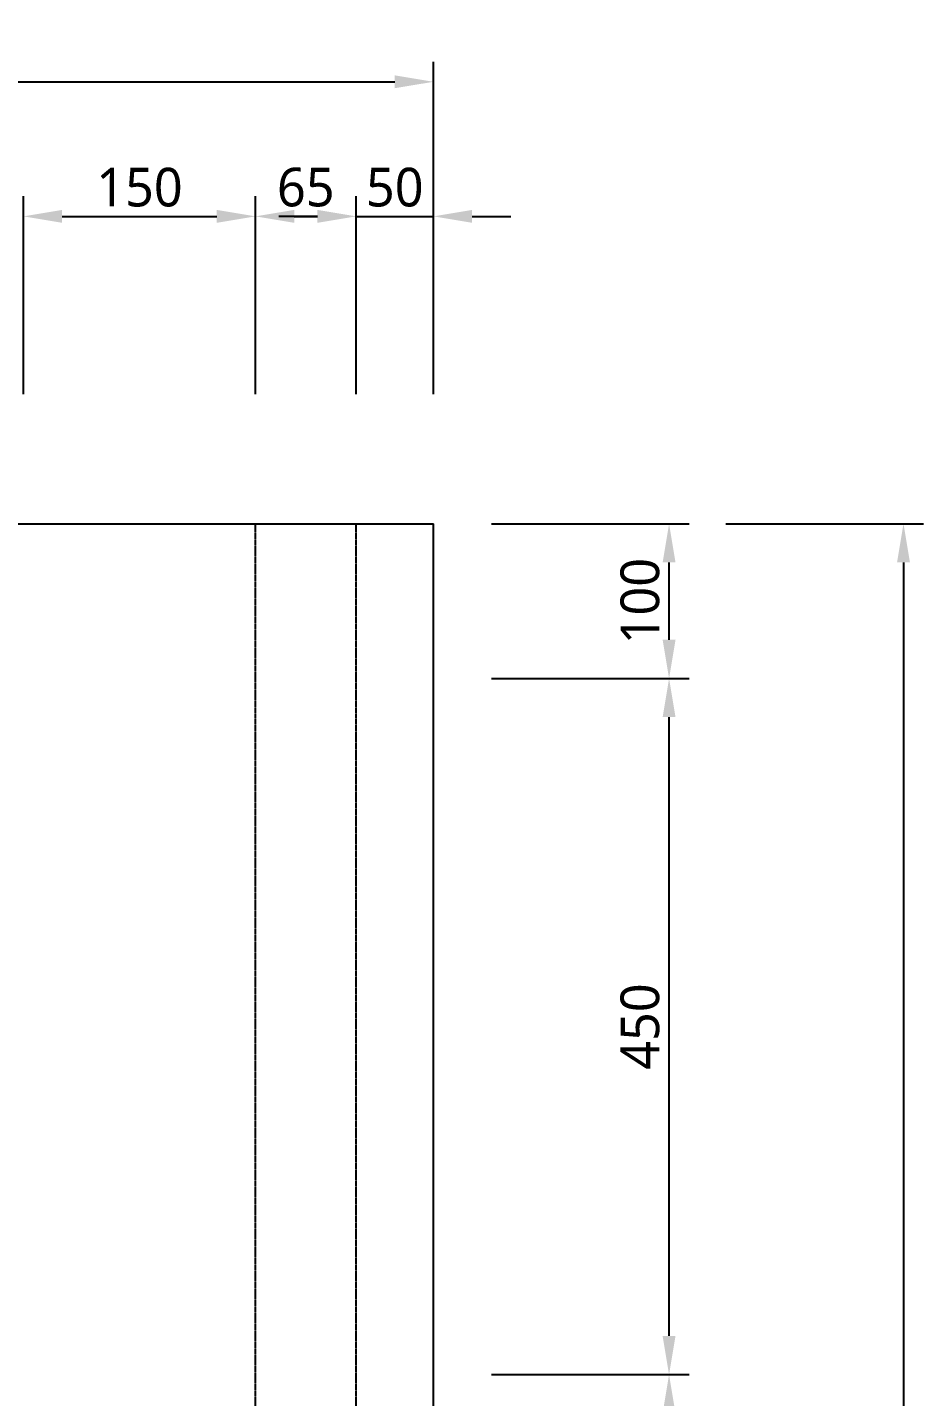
# Model space of a CAD drawing. Header units: millimetres. Extents: x -9013 to 516, y -36629 to 6082.
# Drawn here: x -5974 to -5395, y -8537 to -7652 of the extents above; entities that cross this region are included whole.
import ezdxf

# ---------------------------------------------------------------- set-up
doc = ezdxf.new("R2010")
doc.units = ezdxf.units.MM
doc.header["$LTSCALE"] = 0.05
doc.linetypes.add('CENTER2', pattern=[28.575, 19.05, -3.175, 3.175, -3.175])
doc.layers.get('0').update_dxf_attribs({"lineweight": 18})
doc.layers.get('Defpoints').update_dxf_attribs({"color": 140, "lineweight": 18})
for name, color, linetype in [('1CO', 4, 'Continuous'), ('2CONC', 4, 'Continuous'), ('HWAT___5CS', 3, 'CENTER2')]:
    doc.layers.add(name, color=color, linetype=linetype)
doc.styles.add('trebuchet_MS', font='trebuc.ttf')
doc.dimstyles.new('MGP', dxfattribs={"dimtxt": 2.5, "dimasz": 2.5, "dimexe": 1.25, "dimexo": 0.625, "dimtad": 1, "dimdec": 0, "dimtxsty": 'trebuchet_MS', "dimcen": 2.5, "dimclrt": 7, "dimadec": 0, "dimazin": 0, "dimtfac": 1, "dimtdec": 0, "dimtmove": 0, "dimatfit": 3, "dimfxl": 1.148294, "dimfxlon": 1, "dimarcsym": 2})

# ---------------------------------------------------------------- blocks, each defined once
blk = doc.blocks.new('*D781')
at = {"color": 0, "lineweight": -2, "transparency": 16777216}
for p, q in [((-5522.83, -7972.81), (-5395, -7972.81)), ((-5408, -7997.81), (-5408, -10147.81)), ((-5522.83, -10172.81), (-5395, -10172.81))]:
    blk.add_line(p, q, dxfattribs=at)
at = {"color": 0, "transparency": 16777216}
for points in [[(-5412.17, -7997.81), (-5403.83, -7997.81), (-5408, -7972.81)], [(-5412.17, -10147.81), (-5403.83, -10147.81), (-5408, -10172.81)]]:
    blk.add_solid(points, dxfattribs=at)
at = {"layer": 'Defpoints', "color": 0, "transparency": 16777216}
for p in [(-6028.98, -7972.81), (-5775.68, -10172.81), (-5408, -10172.81)]:
    blk.add_point(p, dxfattribs=at)
at = {"color": 7, "transparency": 16777216, "insert": (-5426.72, -9072.81), "char_height": 25, "attachment_point": 5, "rotation": 90, "style": 'trebuchet_MS'}
blk.add_mtext('2200', dxfattribs=at)
blk = doc.blocks.new('*D784')
at = {"color": 0, "lineweight": -2, "transparency": 16777216}
for p, q in [((-5674.34, -7972.81), (-5546.51, -7972.81)), ((-5559.51, -8047.81), (-5559.51, -7997.81)), ((-5674.34, -8072.81), (-5546.51, -8072.81))]:
    blk.add_line(p, q, dxfattribs=at)
at = {"color": 0, "transparency": 16777216}
for points in [[(-5563.68, -7997.81), (-5555.35, -7997.81), (-5559.51, -7972.81)], [(-5563.68, -8047.81), (-5555.35, -8047.81), (-5559.51, -8072.81)]]:
    blk.add_solid(points, dxfattribs=at)
at = {"layer": 'Defpoints', "color": 0, "transparency": 16777216}
for p in [(-5926.81, -7972.81), (-5559.51, -7972.81), (-5926.81, -8072.81)]:
    blk.add_point(p, dxfattribs=at)
at = {"color": 7, "transparency": 16777216, "insert": (-5578.23, -8022.81), "char_height": 25, "attachment_point": 5, "rotation": 90, "style": 'trebuchet_MS'}
blk.add_mtext('100', dxfattribs=at)
blk = doc.blocks.new('*D791')
at = {"color": 0, "lineweight": -2, "transparency": 16777216}
for p, q in [((-7176.81, -7801.96), (-7176.81, -7674.13)), ((-5711.81, -7801.96), (-5711.81, -7674.13)), ((-7151.81, -7687.13), (-5736.81, -7687.13))]:
    blk.add_line(p, q, dxfattribs=at)
at = {"color": 0, "transparency": 16777216}
for points in [[(-7151.81, -7682.96), (-7151.81, -7691.29), (-7176.81, -7687.13)], [(-5736.81, -7682.96), (-5736.81, -7691.29), (-5711.81, -7687.13)]]:
    blk.add_solid(points, dxfattribs=at)
at = {"layer": 'Defpoints', "color": 0, "transparency": 16777216}
for p in [(-5711.81, -7687.13), (-7176.81, -7998.15), (-5711.81, -7998.15)]:
    blk.add_point(p, dxfattribs=at)
at = {"color": 7, "transparency": 16777216, "insert": (-6444.31, -7668.37), "char_height": 25, "attachment_point": 5, "style": 'trebuchet_MS'}
blk.add_mtext('1465', dxfattribs=at)
blk = doc.blocks.new('*D793')
at = {"color": 0, "lineweight": -2, "transparency": 16777216}
for p, q in [((-5674.34, -8522.81), (-5546.51, -8522.81)), ((-5559.51, -8597.81), (-5559.51, -8547.81)), ((-5674.34, -8622.81), (-5546.51, -8622.81))]:
    blk.add_line(p, q, dxfattribs=at)
at = {"color": 0, "transparency": 16777216}
for points in [[(-5563.68, -8547.81), (-5555.35, -8547.81), (-5559.51, -8522.81)], [(-5563.68, -8597.81), (-5555.35, -8597.81), (-5559.51, -8622.81)]]:
    blk.add_solid(points, dxfattribs=at)
at = {"layer": 'Defpoints', "color": 0, "transparency": 16777216}
for p in [(-5971.7, -8522.81), (-5559.51, -8522.81), (-5971.7, -8622.81)]:
    blk.add_point(p, dxfattribs=at)
at = {"color": 7, "transparency": 16777216, "insert": (-5578.23, -8572.81), "char_height": 25, "attachment_point": 5, "rotation": 90, "style": 'trebuchet_MS'}
blk.add_mtext('100', dxfattribs=at)
blk = doc.blocks.new('*D794')
at = {"color": 0, "lineweight": -2, "transparency": 16777216}
for p, q in [((-5674.34, -8072.81), (-5546.51, -8072.81)), ((-5559.51, -8497.81), (-5559.51, -8097.81)), ((-5674.34, -8522.81), (-5546.51, -8522.81))]:
    blk.add_line(p, q, dxfattribs=at)
at = {"color": 0, "transparency": 16777216}
for points in [[(-5563.68, -8097.81), (-5555.35, -8097.81), (-5559.51, -8072.81)], [(-5563.68, -8497.81), (-5555.35, -8497.81), (-5559.51, -8522.81)]]:
    blk.add_solid(points, dxfattribs=at)
at = {"layer": 'Defpoints', "color": 0, "transparency": 16777216}
for p in [(-5926.81, -8072.81), (-5559.51, -8072.81), (-5926.81, -8522.81)]:
    blk.add_point(p, dxfattribs=at)
at = {"color": 7, "transparency": 16777216, "insert": (-5578.23, -8297.81), "char_height": 25, "attachment_point": 5, "rotation": 90, "style": 'trebuchet_MS'}
blk.add_mtext('450', dxfattribs=at)
blk = doc.blocks.new('*D806')
at = {"color": 0, "lineweight": -2, "transparency": 16777216}
for p, q in [((-5976.81, -7888.95), (-5976.81, -7761.12)), ((-5826.81, -7888.95), (-5826.81, -7761.12)), ((-5951.81, -7774.12), (-5851.81, -7774.12))]:
    blk.add_line(p, q, dxfattribs=at)
at = {"color": 0, "transparency": 16777216}
for points in [[(-5951.81, -7769.95), (-5951.81, -7778.29), (-5976.81, -7774.12)], [(-5851.81, -7769.95), (-5851.81, -7778.29), (-5826.81, -7774.12)]]:
    blk.add_solid(points, dxfattribs=at)
at = {"layer": 'Defpoints', "color": 0, "transparency": 16777216}
for p in [(-5826.81, -7774.12), (-5976.81, -8072.81), (-5826.81, -8072.81)]:
    blk.add_point(p, dxfattribs=at)
at = {"color": 7, "transparency": 16777216, "insert": (-5901.81, -7755.4), "char_height": 25, "attachment_point": 5, "style": 'trebuchet_MS'}
blk.add_mtext('150', dxfattribs=at)
blk = doc.blocks.new('*D807')
at = {"color": 0, "lineweight": -2, "transparency": 16777216}
for p, q in [((-5826.81, -7888.95), (-5826.81, -7761.12)), ((-5761.81, -7888.95), (-5761.81, -7761.12)), ((-5801.81, -7774.12), (-5786.81, -7774.12))]:
    blk.add_line(p, q, dxfattribs=at)
at = {"color": 0, "transparency": 16777216}
for points in [[(-5801.81, -7769.95), (-5801.81, -7778.29), (-5826.81, -7774.12)], [(-5786.81, -7769.95), (-5786.81, -7778.29), (-5761.81, -7774.12)]]:
    blk.add_solid(points, dxfattribs=at)
at = {"layer": 'Defpoints', "color": 0, "transparency": 16777216}
for p in [(-5761.81, -7774.12), (-5826.81, -8020.46), (-5761.81, -8020.46)]:
    blk.add_point(p, dxfattribs=at)
at = {"color": 7, "transparency": 16777216, "insert": (-5794.31, -7755.36), "char_height": 25, "attachment_point": 5, "style": 'trebuchet_MS'}
blk.add_mtext('65', dxfattribs=at)
blk = doc.blocks.new('*D808')
at = {"color": 0, "lineweight": -2, "transparency": 16777216}
for p, q in [((-5761.81, -7888.95), (-5761.81, -7761.12)), ((-5711.81, -7888.95), (-5711.81, -7761.12)), ((-5786.81, -7774.12), (-5811.81, -7774.12)), ((-5761.81, -7774.12), (-5711.81, -7774.12)), ((-5686.81, -7774.12), (-5661.81, -7774.12))]:
    blk.add_line(p, q, dxfattribs=at)
at = {"color": 0, "transparency": 16777216}
for points in [[(-5786.81, -7769.95), (-5786.81, -7778.29), (-5761.81, -7774.12)], [(-5686.81, -7769.95), (-5686.81, -7778.29), (-5711.81, -7774.12)]]:
    blk.add_solid(points, dxfattribs=at)
at = {"layer": 'Defpoints', "color": 0, "transparency": 16777216}
for p in [(-5711.81, -7774.12), (-5761.81, -8003.09), (-5711.81, -8003.09)]:
    blk.add_point(p, dxfattribs=at)
at = {"color": 7, "transparency": 16777216, "insert": (-5736.81, -7755.4), "char_height": 25, "attachment_point": 5, "style": 'trebuchet_MS'}
blk.add_mtext('50', dxfattribs=at)

msp = doc.modelspace()

# ---------------------------------------------------------------- linework, layer by layer
at = {"layer": '1CO'}
msp.add_line((-5711.81, -10172.81), (-5711.81, -7972.81), dxfattribs=at)
at = {"layer": '2CONC', "lineweight": -3}
msp.add_line((-7176.81, -7972.81), (-5711.81, -7972.81), dxfattribs=at)
at = {"layer": 'HWAT___5CS', "color": 2}
for p, q in [((-5826.81, -10172.81), (-5826.81, -7972.81)), ((-5761.81, -10172.81), (-5761.81, -7972.81))]:
    msp.add_line(p, q, dxfattribs=at)

# ---------------------------------------------------------------- dimensions: what is measured, and where the dimension line sits
for base, p1, p2, picture, middle in [((-5711.81, -7687.13), (-7176.81, -7998.15), (-5711.81, -7998.15), '*D791', (-6444.31, -7668.37)), ((-5826.81, -7774.12), (-5976.81, -8072.81), (-5826.81, -8072.81), '*D806', (-5901.81, -7755.4)), ((-5761.81, -7774.12), (-5826.81, -8020.46), (-5761.81, -8020.46), '*D807', (-5794.31, -7755.36)), ((-5711.81, -7774.12), (-5761.81, -8003.09), (-5711.81, -8003.09), '*D808', (-5736.81, -7755.4))]:
    dim = msp.add_linear_dim(base=base, p1=p1, p2=p2, dimstyle='MGP', override={"dimscale": 100, "dimtxt": 0.25, "dimasz": 0.25, "dimexe": 0.13, "dimexo": 0.06, "dimgap": 0.06, "dimarcsym": 1})
    dim.commit()
    dim.dimension.update_dxf_attribs({"geometry": picture, "text_midpoint": middle})
for base, p1, p2, picture, middle in [((-5408, -10172.81), (-6028.98, -7972.81), (-5775.68, -10172.81), '*D781', (-5426.72, -9072.81)), ((-5559.51, -7972.81), (-5926.81, -8072.81), (-5926.81, -7972.81), '*D784', (-5578.23, -8022.81)), ((-5559.51, -8072.81), (-5926.81, -8522.81), (-5926.81, -8072.81), '*D794', (-5578.23, -8297.81)), ((-5559.51, -8522.81), (-5971.7, -8622.81), (-5971.7, -8522.81), '*D793', (-5578.23, -8572.81))]:
    dim = msp.add_linear_dim(base=base, p1=p1, p2=p2, angle=90, dimstyle='MGP', override={"dimscale": 100, "dimtxt": 0.25, "dimasz": 0.25, "dimexe": 0.13, "dimexo": 0.06, "dimgap": 0.06, "dimarcsym": 1})
    dim.commit()
    dim.dimension.update_dxf_attribs({"geometry": picture, "text_midpoint": middle})

doc.saveas('drawing.dxf')
